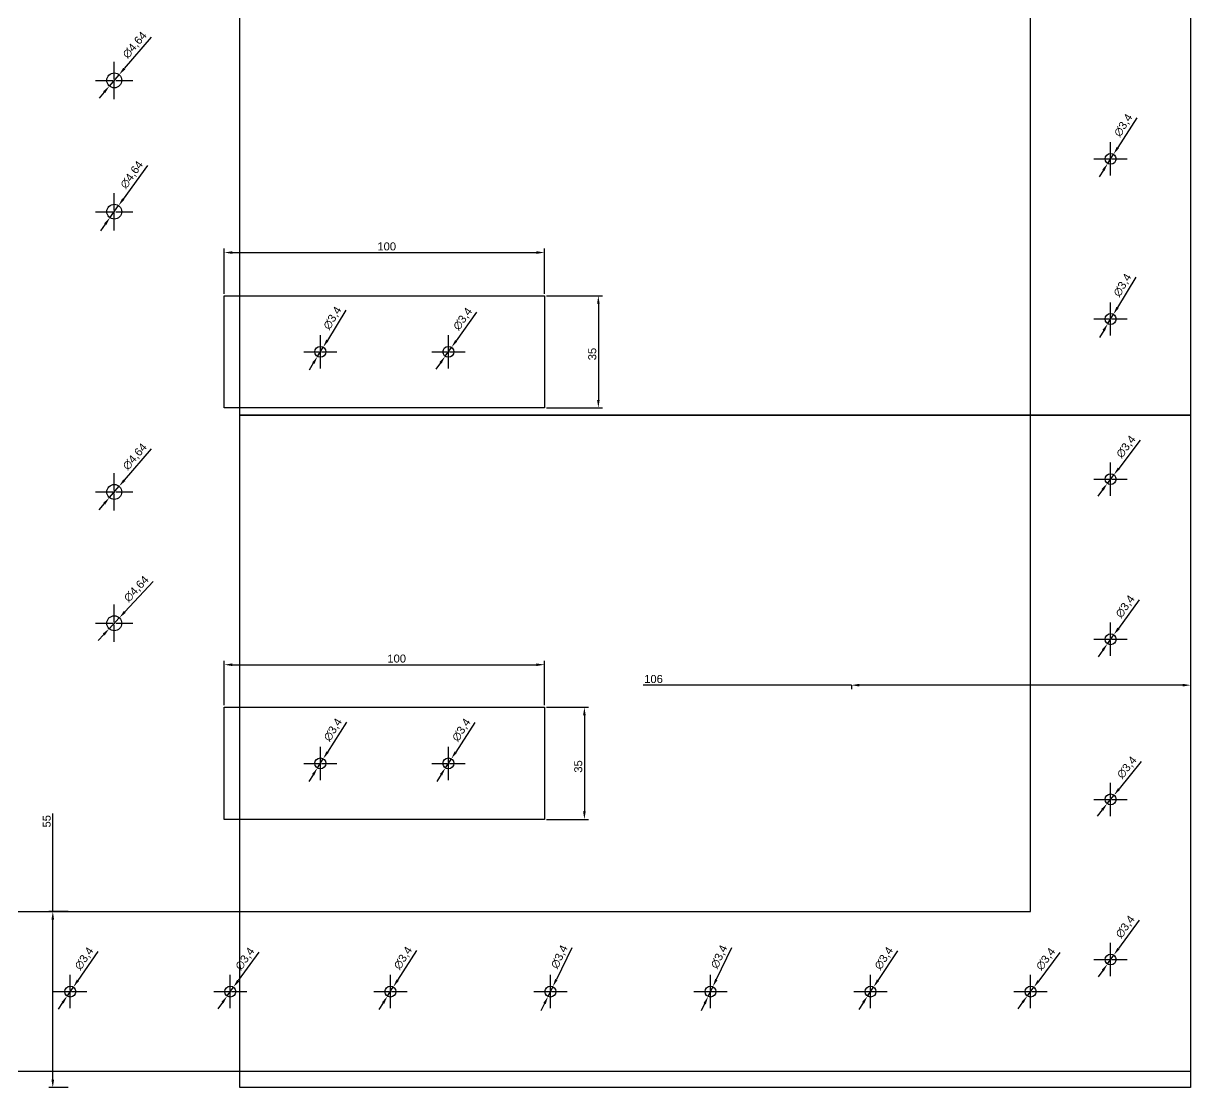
# Model space of a CAD drawing. Header units: millimetres. Extents: x 128 to 1356, y 141 to 981.
# Drawn here: x 463.3 to 828, y 140.5 to 472.8 of the extents above; entities that cross this region are included whole.
import ezdxf

# ---------------------------------------------------------------- set-up
doc = ezdxf.new("R2010")
doc.units = ezdxf.units.MM
doc.linetypes.add('CENTER2', pattern=[28.575, 19.05, -3.175, 3.175, -3.175])
doc.styles.get("Standard").update_dxf_attribs({"font": 'arial.ttf'})
doc.dimstyles.new('ISO-25', dxfattribs={"dimtxt": 2.5, "dimasz": 2.5, "dimexe": 1.25, "dimexo": 0.625, "dimtad": 1, "dimtxsty": 'Standard', "dimcen": 2.5, "dimadec": 0, "dimazin": 0, "dimtfac": 1, "dimtmove": 0, "dimatfit": 3, "dimfxl": 1, "dimarcsym": 0})

# ---------------------------------------------------------------- blocks, each defined once
blk = doc.blocks.new('*D17')
at = {"color": 0, "lineweight": -2, "transparency": 16777216}
for p, q in [((526.09, 388.41), (526.09, 402.53)), ((528.59, 401.28), (623.59, 401.28)), ((626.09, 388.41), (626.09, 402.53))]:
    blk.add_line(p, q, dxfattribs=at)
at = {"color": 0, "transparency": 16777216}
for points in [[(528.59, 401.7), (528.59, 400.86), (526.09, 401.28)], [(623.59, 401.7), (623.59, 400.86), (626.09, 401.28)]]:
    blk.add_solid(points, dxfattribs=at)
at = {"layer": 'Defpoints', "color": 0, "transparency": 16777216}
for p in [(626.09, 401.28), (526.09, 387.78), (626.09, 387.78)]:
    blk.add_point(p, dxfattribs=at)
at = {"color": 0, "transparency": 16777216, "insert": (576.83, 403.18), "char_height": 2.5, "attachment_point": 5}
blk.add_mtext('100', dxfattribs=at)
blk = doc.blocks.new('*D18')
at = {"color": 0, "lineweight": -2, "transparency": 16777216}
for p, q in [((626.71, 387.78), (644.19, 387.78)), ((642.94, 385.28), (642.94, 355.28)), ((626.71, 352.78), (644.19, 352.78))]:
    blk.add_line(p, q, dxfattribs=at)
at = {"color": 0, "transparency": 16777216}
for points in [[(642.53, 385.28), (643.36, 385.28), (642.94, 387.78)], [(642.53, 355.28), (643.36, 355.28), (642.94, 352.78)]]:
    blk.add_solid(points, dxfattribs=at)
at = {"layer": 'Defpoints', "color": 0, "transparency": 16777216}
for p in [(626.09, 387.78), (626.09, 352.78), (642.94, 352.78)]:
    blk.add_point(p, dxfattribs=at)
at = {"color": 0, "transparency": 16777216, "insert": (641.04, 369.59), "char_height": 2.5, "attachment_point": 5, "rotation": 90}
blk.add_mtext('35', dxfattribs=at)
blk = doc.blocks.new('*D19')
at = {"color": 0, "lineweight": -2, "transparency": 16777216}
for p, q in [((526.09, 259.91), (526.09, 273.84)), ((626.09, 259.91), (626.09, 273.84)), ((528.59, 272.59), (623.59, 272.59))]:
    blk.add_line(p, q, dxfattribs=at)
at = {"color": 0, "transparency": 16777216}
for points in [[(528.59, 273), (528.59, 272.17), (526.09, 272.59)], [(623.59, 273), (623.59, 272.17), (626.09, 272.59)]]:
    blk.add_solid(points, dxfattribs=at)
at = {"layer": 'Defpoints', "color": 0, "transparency": 16777216}
for p in [(626.09, 272.59), (526.09, 259.28), (626.09, 259.28)]:
    blk.add_point(p, dxfattribs=at)
at = {"color": 0, "transparency": 16777216, "insert": (579.94, 274.49), "char_height": 2.5, "attachment_point": 5}
blk.add_mtext('100', dxfattribs=at)
blk = doc.blocks.new('*D20')
at = {"color": 0, "lineweight": -2, "transparency": 16777216}
for p, q in [((626.71, 259.28), (639.83, 259.28)), ((638.58, 256.78), (638.58, 226.78)), ((626.71, 224.28), (639.83, 224.28))]:
    blk.add_line(p, q, dxfattribs=at)
at = {"color": 0, "transparency": 16777216}
for points in [[(638.16, 256.78), (638.99, 256.78), (638.58, 259.28)], [(638.16, 226.78), (638.99, 226.78), (638.58, 224.28)]]:
    blk.add_solid(points, dxfattribs=at)
at = {"layer": 'Defpoints', "color": 0, "transparency": 16777216}
for p in [(626.09, 259.28), (626.09, 224.28), (638.58, 224.28)]:
    blk.add_point(p, dxfattribs=at)
at = {"color": 0, "transparency": 16777216, "insert": (636.67, 240.81), "char_height": 2.5, "attachment_point": 5, "rotation": 90}
blk.add_mtext('35', dxfattribs=at)
blk = doc.blocks.new('*D40')
at = {"color": 0, "lineweight": -2, "transparency": 16777216}
for p, q in [((564.04, 383.25), (558.28, 373.86)), ((555.2, 368.83), (556.98, 371.73)), ((553.89, 366.7), (552.58, 364.57))]:
    blk.add_line(p, q, dxfattribs=at)
at = {"color": 0, "transparency": 16777216}
for points in [[(557.93, 374.08), (558.64, 373.64), (556.98, 371.73)], [(553.54, 366.92), (554.25, 366.48), (555.2, 368.83)]]:
    blk.add_solid(points, dxfattribs=at)
at = {"layer": 'Defpoints', "color": 0, "transparency": 16777216}
for p in [(555.2, 368.83), (556.98, 371.73)]:
    blk.add_point(p, dxfattribs=at)
at = {"color": 0, "transparency": 16777216, "insert": (559.97, 380.75), "char_height": 2.5, "attachment_point": 5, "rotation": 58.464}
blk.add_mtext('∅3,4', dxfattribs=at)
blk = doc.blocks.new('*D41')
at = {"color": 0, "lineweight": -2, "transparency": 16777216}
for p, q in [((604.9, 382.68), (598.52, 373.71)), ((595.1, 368.9), (597.07, 371.67)), ((593.66, 366.86), (592.21, 364.82))]:
    blk.add_line(p, q, dxfattribs=at)
at = {"color": 0, "transparency": 16777216}
for points in [[(598.18, 373.95), (598.86, 373.46), (597.07, 371.67)], [(593.32, 367.1), (593.99, 366.62), (595.1, 368.9)]]:
    blk.add_solid(points, dxfattribs=at)
at = {"layer": 'Defpoints', "color": 0, "transparency": 16777216}
for p in [(595.1, 368.9), (597.07, 371.67)]:
    blk.add_point(p, dxfattribs=at)
at = {"color": 0, "transparency": 16777216, "insert": (600.66, 380.47), "char_height": 2.5, "attachment_point": 5, "rotation": 54.6117}
blk.add_mtext('∅3,4', dxfattribs=at)
blk = doc.blocks.new('*D42')
at = {"color": 0, "lineweight": -2, "transparency": 16777216}
for p, q in [((564.23, 254.63), (558.33, 245.33)), ((555.18, 240.35), (557, 243.22)), ((553.84, 238.23), (552.5, 236.12))]:
    blk.add_line(p, q, dxfattribs=at)
at = {"color": 0, "transparency": 16777216}
for points in [[(557.98, 245.55), (558.69, 245.11), (557, 243.22)], [(553.49, 238.46), (554.19, 238.01), (555.18, 240.35)]]:
    blk.add_solid(points, dxfattribs=at)
at = {"layer": 'Defpoints', "color": 0, "transparency": 16777216}
for p in [(557, 243.22), (555.18, 240.35)]:
    blk.add_point(p, dxfattribs=at)
at = {"color": 0, "transparency": 16777216, "insert": (560.12, 252.2), "char_height": 2.5, "attachment_point": 5, "rotation": 57.6547}
blk.add_mtext('∅3,4', dxfattribs=at)
blk = doc.blocks.new('*D43')
at = {"color": 0, "lineweight": -2, "transparency": 16777216}
for p, q in [((604.39, 254.53), (598.38, 245.3)), ((595.16, 240.36), (597.02, 243.21)), ((593.79, 238.26), (592.43, 236.17))]:
    blk.add_line(p, q, dxfattribs=at)
at = {"color": 0, "transparency": 16777216}
for points in [[(598.03, 245.53), (598.73, 245.07), (597.02, 243.21)], [(593.45, 238.49), (594.14, 238.04), (595.16, 240.36)]]:
    blk.add_solid(points, dxfattribs=at)
at = {"layer": 'Defpoints', "color": 0, "transparency": 16777216}
for p in [(597.02, 243.21), (595.16, 240.36)]:
    blk.add_point(p, dxfattribs=at)
at = {"color": 0, "transparency": 16777216, "insert": (600.25, 252.14), "char_height": 2.5, "attachment_point": 5, "rotation": 56.9149}
blk.add_mtext('∅3,4', dxfattribs=at)
blk = doc.blocks.new('*D68')
at = {"color": 0, "lineweight": -2, "transparency": 16777216}
for p, q in [((503.24, 468.55), (494.84, 458.7)), ((490.2, 453.27), (493.21, 456.8)), ((488.58, 451.36), (486.96, 449.46))]:
    blk.add_line(p, q, dxfattribs=at)
at = {"color": 0, "transparency": 16777216}
for points in [[(494.52, 458.97), (495.15, 458.43), (493.21, 456.8)], [(488.26, 451.64), (488.9, 451.09), (490.2, 453.27)]]:
    blk.add_solid(points, dxfattribs=at)
at = {"layer": 'Defpoints', "color": 0, "transparency": 16777216}
for p in [(493.21, 456.8), (490.2, 453.27)]:
    blk.add_point(p, dxfattribs=at)
at = {"color": 0, "transparency": 16777216, "insert": (498.2, 465.99), "char_height": 2.5, "attachment_point": 5, "rotation": 49.5366}
blk.add_mtext('∅4,64', dxfattribs=at)
blk = doc.blocks.new('*D70')
at = {"color": 0, "lineweight": -2, "transparency": 16777216}
for p, q in [((502.08, 428.47), (494.52, 417.95)), ((490.35, 412.15), (493.06, 415.92)), ((488.89, 410.12), (487.44, 408.09))]:
    blk.add_line(p, q, dxfattribs=at)
at = {"color": 0, "transparency": 16777216}
for points in [[(494.18, 418.19), (494.86, 417.7), (493.06, 415.92)], [(488.56, 410.36), (489.23, 409.87), (490.35, 412.15)]]:
    blk.add_solid(points, dxfattribs=at)
at = {"layer": 'Defpoints', "color": 0, "transparency": 16777216}
for p in [(493.06, 415.92), (490.35, 412.15)]:
    blk.add_point(p, dxfattribs=at)
at = {"color": 0, "transparency": 16777216, "insert": (497.27, 425.49), "char_height": 2.5, "attachment_point": 5, "rotation": 54.2978}
blk.add_mtext('∅4,64', dxfattribs=at)
blk = doc.blocks.new('*D72')
at = {"color": 0, "lineweight": -2, "transparency": 16777216}
for p, q in [((503.29, 340.02), (494.85, 330.19)), ((490.2, 324.77), (493.22, 328.29)), ((488.57, 322.87), (486.94, 320.98))]:
    blk.add_line(p, q, dxfattribs=at)
at = {"color": 0, "transparency": 16777216}
for points in [[(494.53, 330.46), (495.16, 329.92), (493.22, 328.29)], [(488.25, 323.15), (488.88, 322.6), (490.2, 324.77)]]:
    blk.add_solid(points, dxfattribs=at)
at = {"layer": 'Defpoints', "color": 0, "transparency": 16777216}
for p in [(493.22, 328.29), (490.2, 324.77)]:
    blk.add_point(p, dxfattribs=at)
at = {"color": 0, "transparency": 16777216, "insert": (498.24, 337.46), "char_height": 2.5, "attachment_point": 5, "rotation": 49.3523}
blk.add_mtext('∅4,64', dxfattribs=at)
blk = doc.blocks.new('*D74')
at = {"color": 0, "lineweight": -2, "transparency": 16777216}
for p, q in [((503.84, 298.52), (495, 289.05)), ((490.12, 283.84), (493.29, 287.23)), ((488.42, 282.01), (486.71, 280.18))]:
    blk.add_line(p, q, dxfattribs=at)
at = {"color": 0, "transparency": 16777216}
for points in [[(494.69, 289.34), (495.3, 288.77), (493.29, 287.23)], [(488.11, 282.29), (488.72, 281.73), (490.12, 283.84)]]:
    blk.add_solid(points, dxfattribs=at)
at = {"layer": 'Defpoints', "color": 0, "transparency": 16777216}
for p in [(493.29, 287.23), (490.12, 283.84)]:
    blk.add_point(p, dxfattribs=at)
at = {"color": 0, "transparency": 16777216, "insert": (498.69, 296.18), "char_height": 2.5, "attachment_point": 5, "rotation": 46.9424}
blk.add_mtext('∅4,64', dxfattribs=at)
blk = doc.blocks.new('*D90')
at = {"color": 0, "lineweight": -2, "transparency": 16777216}
for p, q in [((472.51, 195.53), (472.51, 226.13)), ((477.34, 195.53), (471.26, 195.53)), ((472.51, 143.03), (472.51, 193.03)), ((477.34, 140.53), (471.26, 140.53))]:
    blk.add_line(p, q, dxfattribs=at)
at = {"color": 0, "transparency": 16777216}
for points in [[(472.09, 193.03), (472.92, 193.03), (472.51, 195.53)], [(472.09, 143.03), (472.92, 143.03), (472.51, 140.53)]]:
    blk.add_solid(points, dxfattribs=at)
at = {"layer": 'Defpoints', "color": 0, "transparency": 16777216}
for p in [(477.97, 195.53), (472.51, 140.53), (477.97, 140.53)]:
    blk.add_point(p, dxfattribs=at)
at = {"color": 0, "transparency": 16777216, "insert": (470.61, 223.7), "char_height": 2.5, "attachment_point": 5, "rotation": 90}
blk.add_mtext('55', dxfattribs=at)
blk = doc.blocks.new('*D92')
at = {"color": 0, "lineweight": -2, "transparency": 16777216}
for p, q in [((721.97, 266.2), (656.9, 266.2)), ((825.47, 266.2), (724.47, 266.2)), ((721.97, 266.13), (721.97, 264.95)), ((827.97, 266.13), (827.97, 264.95))]:
    blk.add_line(p, q, dxfattribs=at)
at = {"color": 0, "transparency": 16777216}
for points in [[(724.47, 266.62), (724.47, 265.79), (721.97, 266.2)], [(825.47, 266.62), (825.47, 265.79), (827.97, 266.2)]]:
    blk.add_solid(points, dxfattribs=at)
at = {"layer": 'Defpoints', "color": 0, "transparency": 16777216}
for p in [(721.97, 266.76), (721.97, 266.2), (827.97, 266.76)]:
    blk.add_point(p, dxfattribs=at)
at = {"color": 0, "transparency": 16777216, "insert": (660.17, 268.11), "char_height": 2.5, "attachment_point": 5}
blk.add_mtext('106', dxfattribs=at)
blk = doc.blocks.new('*D111')
at = {"color": 0, "lineweight": -2, "transparency": 16777216}
for p, q in [((811.13, 443.37), (805.22, 434.08)), ((802.05, 429.1), (803.88, 431.97)), ((800.71, 426.99), (799.37, 424.88))]:
    blk.add_line(p, q, dxfattribs=at)
at = {"color": 0, "transparency": 16777216}
for points in [[(804.87, 434.3), (805.57, 433.85), (803.88, 431.97)], [(800.36, 427.21), (801.06, 426.76), (802.05, 429.1)]]:
    blk.add_solid(points, dxfattribs=at)
at = {"layer": 'Defpoints', "color": 0, "transparency": 16777216}
for p in [(803.88, 431.97), (802.05, 429.1)]:
    blk.add_point(p, dxfattribs=at)
at = {"color": 0, "transparency": 16777216, "insert": (807.02, 440.94), "char_height": 2.5, "attachment_point": 5, "rotation": 57.5282}
blk.add_mtext('∅3,4', dxfattribs=at)
blk = doc.blocks.new('*D112')
at = {"color": 0, "lineweight": -2, "transparency": 16777216}
for p, q in [((810.82, 393.56), (805.14, 384.13)), ((802.09, 379.08), (803.84, 381.99)), ((800.8, 376.93), (799.51, 374.79))]:
    blk.add_line(p, q, dxfattribs=at)
at = {"color": 0, "transparency": 16777216}
for points in [[(804.78, 384.34), (805.49, 383.91), (803.84, 381.99)], [(800.44, 377.15), (801.16, 376.72), (802.09, 379.08)]]:
    blk.add_solid(points, dxfattribs=at)
at = {"layer": 'Defpoints', "color": 0, "transparency": 16777216}
for p in [(803.84, 381.99), (802.09, 379.08)]:
    blk.add_point(p, dxfattribs=at)
at = {"color": 0, "transparency": 16777216, "insert": (806.77, 391.03), "char_height": 2.5, "attachment_point": 5, "rotation": 58.9178}
blk.add_mtext('∅3,4', dxfattribs=at)
blk = doc.blocks.new('*D113')
at = {"color": 0, "lineweight": -2, "transparency": 16777216}
for p, q in [((812.15, 342.66), (805.5, 333.88)), ((801.94, 329.18), (803.99, 331.89)), ((800.43, 327.18), (798.92, 325.19))]:
    blk.add_line(p, q, dxfattribs=at)
at = {"color": 0, "transparency": 16777216}
for points in [[(805.17, 334.13), (805.84, 333.63), (803.99, 331.89)], [(800.1, 327.44), (800.76, 326.93), (801.94, 329.18)]]:
    blk.add_solid(points, dxfattribs=at)
at = {"layer": 'Defpoints', "color": 0, "transparency": 16777216}
for p in [(803.99, 331.89), (801.94, 329.18)]:
    blk.add_point(p, dxfattribs=at)
at = {"color": 0, "transparency": 16777216, "insert": (807.86, 340.57), "char_height": 2.5, "attachment_point": 5, "rotation": 52.8455}
blk.add_mtext('∅3,4', dxfattribs=at)
blk = doc.blocks.new('*D114')
at = {"color": 0, "lineweight": -2, "transparency": 16777216}
for p, q in [((811.85, 292.88), (805.42, 283.94)), ((801.97, 279.15), (803.96, 281.91)), ((800.51, 277.12), (799.05, 275.09))]:
    blk.add_line(p, q, dxfattribs=at)
at = {"color": 0, "transparency": 16777216}
for points in [[(805.08, 284.18), (805.76, 283.7), (803.96, 281.91)], [(800.18, 277.37), (800.85, 276.88), (801.97, 279.15)]]:
    blk.add_solid(points, dxfattribs=at)
at = {"layer": 'Defpoints', "color": 0, "transparency": 16777216}
for p in [(803.96, 281.91), (801.97, 279.15)]:
    blk.add_point(p, dxfattribs=at)
at = {"color": 0, "transparency": 16777216, "insert": (807.61, 290.69), "char_height": 2.5, "attachment_point": 5, "rotation": 54.2656}
blk.add_mtext('∅3,4', dxfattribs=at)
blk = doc.blocks.new('*D124')
at = {"color": 0, "lineweight": -2, "transparency": 16777216}
for p, q in [((812.5, 242.39), (805.6, 233.81)), ((801.9, 229.21), (804.03, 231.86)), ((800.34, 227.26), (798.77, 225.31))]:
    blk.add_line(p, q, dxfattribs=at)
at = {"color": 0, "transparency": 16777216}
for points in [[(805.27, 234.07), (805.92, 233.54), (804.03, 231.86)], [(800.01, 227.52), (800.66, 227), (801.9, 229.21)]]:
    blk.add_solid(points, dxfattribs=at)
at = {"layer": 'Defpoints', "color": 0, "transparency": 16777216}
for p in [(804.03, 231.86), (801.9, 229.21)]:
    blk.add_point(p, dxfattribs=at)
at = {"color": 0, "transparency": 16777216, "insert": (808.14, 240.43), "char_height": 2.5, "attachment_point": 5, "rotation": 51.2081}
blk.add_mtext('∅3,4', dxfattribs=at)
blk = doc.blocks.new('*D125')
at = {"color": 0, "lineweight": -2, "transparency": 16777216}
for p, q in [((811.87, 192.86), (805.43, 183.94)), ((801.97, 179.15), (803.96, 181.91)), ((800.51, 177.13), (799.04, 175.1))]:
    blk.add_line(p, q, dxfattribs=at)
at = {"color": 0, "transparency": 16777216}
for points in [[(805.09, 184.18), (805.76, 183.69), (803.96, 181.91)], [(800.17, 177.37), (800.85, 176.88), (801.97, 179.15)]]:
    blk.add_solid(points, dxfattribs=at)
at = {"layer": 'Defpoints', "color": 0, "transparency": 16777216}
for p in [(801.97, 179.15), (803.96, 181.91)]:
    blk.add_point(p, dxfattribs=at)
at = {"color": 0, "transparency": 16777216, "insert": (807.63, 190.68), "char_height": 2.5, "attachment_point": 5, "rotation": 54.1548}
blk.add_mtext('∅3,4', dxfattribs=at)
blk = doc.blocks.new('*D142')
at = {"color": 0, "lineweight": -2, "transparency": 16777216}
for p, q in [((486.6, 183.06), (480.35, 173.99)), ((477, 169.13), (478.93, 171.93)), ((475.58, 167.07), (474.17, 165.01))]:
    blk.add_line(p, q, dxfattribs=at)
at = {"color": 0, "transparency": 16777216}
for points in [[(480.01, 174.23), (480.69, 173.75), (478.93, 171.93)], [(475.24, 167.31), (475.93, 166.84), (477, 169.13)]]:
    blk.add_solid(points, dxfattribs=at)
at = {"layer": 'Defpoints', "color": 0, "transparency": 16777216}
for p in [(478.93, 171.93), (477, 169.13)]:
    blk.add_point(p, dxfattribs=at)
at = {"color": 0, "transparency": 16777216, "insert": (482.4, 180.78), "char_height": 2.5, "attachment_point": 5, "rotation": 55.4377}
blk.add_mtext('∅3,4', dxfattribs=at)
blk = doc.blocks.new('*D143')
at = {"color": 0, "lineweight": -2, "transparency": 16777216}
for p, q in [((536.88, 182.86), (530.43, 173.94)), ((526.97, 169.15), (528.96, 171.91)), ((525.51, 167.13), (524.04, 165.1))]:
    blk.add_line(p, q, dxfattribs=at)
at = {"color": 0, "transparency": 16777216}
for points in [[(530.09, 174.18), (530.76, 173.69), (528.96, 171.91)], [(525.17, 167.37), (525.84, 166.88), (526.97, 169.15)]]:
    blk.add_solid(points, dxfattribs=at)
at = {"layer": 'Defpoints', "color": 0, "transparency": 16777216}
for p in [(528.96, 171.91), (526.97, 169.15)]:
    blk.add_point(p, dxfattribs=at)
at = {"color": 0, "transparency": 16777216, "insert": (532.63, 180.68), "char_height": 2.5, "attachment_point": 5, "rotation": 54.1468}
blk.add_mtext('∅3,4', dxfattribs=at)
blk = doc.blocks.new('*D144')
at = {"color": 0, "lineweight": -2, "transparency": 16777216}
for p, q in [((586.13, 183.37), (580.22, 174.08)), ((577.06, 169.1), (578.88, 171.97)), ((575.71, 166.99), (574.37, 164.88))]:
    blk.add_line(p, q, dxfattribs=at)
at = {"color": 0, "transparency": 16777216}
for points in [[(579.87, 174.3), (580.57, 173.85), (578.88, 171.97)], [(575.36, 167.21), (576.07, 166.76), (577.06, 169.1)]]:
    blk.add_solid(points, dxfattribs=at)
at = {"layer": 'Defpoints', "color": 0, "transparency": 16777216}
for p in [(578.88, 171.97), (577.06, 169.1)]:
    blk.add_point(p, dxfattribs=at)
at = {"color": 0, "transparency": 16777216, "insert": (582.02, 180.94), "char_height": 2.5, "attachment_point": 5, "rotation": 57.5498}
blk.add_mtext('∅3,4', dxfattribs=at)
blk = doc.blocks.new('*D145')
at = {"color": 0, "lineweight": -2, "transparency": 16777216}
for p, q in [((634.68, 184.18), (629.82, 174.3)), ((627.22, 169.01), (628.72, 172.06)), ((626.11, 166.76), (625.01, 164.52))]:
    blk.add_line(p, q, dxfattribs=at)
at = {"color": 0, "transparency": 16777216}
for points in [[(629.45, 174.48), (630.19, 174.12), (628.72, 172.06)], [(625.74, 166.95), (626.49, 166.58), (627.22, 169.01)]]:
    blk.add_solid(points, dxfattribs=at)
at = {"layer": 'Defpoints', "color": 0, "transparency": 16777216}
for p in [(628.72, 172.06), (627.22, 169.01)]:
    blk.add_point(p, dxfattribs=at)
at = {"color": 0, "transparency": 16777216, "insert": (630.86, 181.32), "char_height": 2.5, "attachment_point": 5, "rotation": 63.815}
blk.add_mtext('∅3,4', dxfattribs=at)
blk = doc.blocks.new('*D146')
at = {"color": 0, "lineweight": -2, "transparency": 16777216}
for p, q in [((684.58, 184.23), (679.79, 174.31)), ((677.23, 169), (678.71, 172.06)), ((676.14, 166.75), (675.06, 164.5))]:
    blk.add_line(p, q, dxfattribs=at)
at = {"color": 0, "transparency": 16777216}
for points in [[(679.42, 174.5), (680.17, 174.13), (678.71, 172.06)], [(675.77, 166.93), (676.52, 166.57), (677.23, 169)]]:
    blk.add_solid(points, dxfattribs=at)
at = {"layer": 'Defpoints', "color": 0, "transparency": 16777216}
for p in [(678.71, 172.06), (677.23, 169)]:
    blk.add_point(p, dxfattribs=at)
at = {"color": 0, "transparency": 16777216, "insert": (680.78, 181.34), "char_height": 2.5, "attachment_point": 5, "rotation": 64.2386}
blk.add_mtext('∅3,4', dxfattribs=at)
blk = doc.blocks.new('*D147')
at = {"color": 0, "lineweight": -2, "transparency": 16777216}
for p, q in [((736.38, 183.2), (730.29, 174.03)), ((727.03, 169.12), (728.91, 171.95)), ((725.64, 167.03), (724.26, 164.95))]:
    blk.add_line(p, q, dxfattribs=at)
at = {"color": 0, "transparency": 16777216}
for points in [[(729.94, 174.26), (730.64, 173.8), (728.91, 171.95)], [(725.3, 167.26), (725.99, 166.8), (727.03, 169.12)]]:
    blk.add_solid(points, dxfattribs=at)
at = {"layer": 'Defpoints', "color": 0, "transparency": 16777216}
for p in [(728.91, 171.95), (727.03, 169.12)]:
    blk.add_point(p, dxfattribs=at)
at = {"color": 0, "transparency": 16777216, "insert": (732.22, 180.86), "char_height": 2.5, "attachment_point": 5, "rotation": 56.4007}
blk.add_mtext('∅3,4', dxfattribs=at)
blk = doc.blocks.new('*D148')
at = {"color": 0, "lineweight": -2, "transparency": 16777216}
for p, q in [((787.09, 182.71), (780.49, 173.89)), ((776.95, 169.17), (778.99, 171.89)), ((775.45, 167.17), (773.95, 165.17))]:
    blk.add_line(p, q, dxfattribs=at)
at = {"color": 0, "transparency": 16777216}
for points in [[(780.15, 174.14), (780.82, 173.64), (778.99, 171.89)], [(775.12, 167.42), (775.78, 166.92), (776.95, 169.17)]]:
    blk.add_solid(points, dxfattribs=at)
at = {"layer": 'Defpoints', "color": 0, "transparency": 16777216}
for p in [(778.99, 171.89), (776.95, 169.17)]:
    blk.add_point(p, dxfattribs=at)
at = {"color": 0, "transparency": 16777216, "insert": (782.8, 180.6), "char_height": 2.5, "attachment_point": 5, "rotation": 53.1651}
blk.add_mtext('∅3,4', dxfattribs=at)
blk = doc.blocks.new('*U184')
at = {"color": 0, "linetype": 'CENTER2', "transparency": 16777216}
for p, q in [((0, 0.34), (0, 5.2)), ((-5.2, 0), (-0.34, 0)), ((0.34, 0), (5.2, 0)), ((0, -5.2), (0, -0.34))]:
    blk.add_line(p, q, dxfattribs=at)
at = {"color": 0, "linetype": 'Continuous', "transparency": 16777216}
for p, q in [((-0.17, 0), (0.17, 0)), ((0, -0.17), (0, 0.17))]:
    blk.add_line(p, q, dxfattribs=at)
blk = doc.blocks.new('*U185')
at = {"color": 0, "linetype": 'CENTER2', "transparency": 16777216}
for p, q in [((0, 0.34), (0, 5.2)), ((-5.2, 0), (-0.34, 0)), ((0.34, 0), (5.2, 0)), ((0, -5.2), (0, -0.34))]:
    blk.add_line(p, q, dxfattribs=at)
at = {"color": 0, "linetype": 'Continuous', "transparency": 16777216}
for p, q in [((-0.17, 0), (0.17, 0)), ((0, -0.17), (0, 0.17))]:
    blk.add_line(p, q, dxfattribs=at)
blk = doc.blocks.new('*U186')
at = {"color": 0, "linetype": 'CENTER2', "transparency": 16777216}
for p, q in [((0, 0.34), (0, 5.2)), ((-5.2, 0), (-0.34, 0)), ((0.34, 0), (5.2, 0)), ((0, -5.2), (0, -0.34))]:
    blk.add_line(p, q, dxfattribs=at)
at = {"color": 0, "linetype": 'Continuous', "transparency": 16777216}
for p, q in [((-0.17, 0), (0.17, 0)), ((0, -0.17), (0, 0.17))]:
    blk.add_line(p, q, dxfattribs=at)
blk = doc.blocks.new('*U187')
at = {"color": 0, "linetype": 'CENTER2', "transparency": 16777216}
for p, q in [((0, 0.34), (0, 5.2)), ((-5.2, 0), (-0.34, 0)), ((0.34, 0), (5.2, 0)), ((0, -5.2), (0, -0.34))]:
    blk.add_line(p, q, dxfattribs=at)
at = {"color": 0, "linetype": 'Continuous', "transparency": 16777216}
for p, q in [((-0.17, 0), (0.17, 0)), ((0, -0.17), (0, 0.17))]:
    blk.add_line(p, q, dxfattribs=at)
blk = doc.blocks.new('*U188')
at = {"color": 0, "linetype": 'CENTER2', "transparency": 16777216}
for p, q in [((0, 0.34), (0, 5.2)), ((-5.2, 0), (-0.34, 0)), ((0.34, 0), (5.2, 0)), ((0, -5.2), (0, -0.34))]:
    blk.add_line(p, q, dxfattribs=at)
at = {"color": 0, "linetype": 'Continuous', "transparency": 16777216}
for p, q in [((-0.17, 0), (0.17, 0)), ((0, -0.17), (0, 0.17))]:
    blk.add_line(p, q, dxfattribs=at)
blk = doc.blocks.new('*U189')
at = {"color": 0, "linetype": 'CENTER2', "transparency": 16777216}
for p, q in [((0, 0.34), (0, 5.2)), ((-5.2, 0), (-0.34, 0)), ((0.34, 0), (5.2, 0)), ((0, -5.2), (0, -0.34))]:
    blk.add_line(p, q, dxfattribs=at)
at = {"color": 0, "linetype": 'Continuous', "transparency": 16777216}
for p, q in [((-0.17, 0), (0.17, 0)), ((0, -0.17), (0, 0.17))]:
    blk.add_line(p, q, dxfattribs=at)
blk = doc.blocks.new('*U190')
at = {"color": 0, "linetype": 'CENTER2', "transparency": 16777216}
for p, q in [((0, 0.34), (0, 5.2)), ((-5.2, 0), (-0.34, 0)), ((0.34, 0), (5.2, 0)), ((0, -5.2), (0, -0.34))]:
    blk.add_line(p, q, dxfattribs=at)
at = {"color": 0, "linetype": 'Continuous', "transparency": 16777216}
for p, q in [((-0.17, 0), (0.17, 0)), ((0, -0.17), (0, 0.17))]:
    blk.add_line(p, q, dxfattribs=at)
blk = doc.blocks.new('*U191')
at = {"color": 0, "linetype": 'CENTER2', "transparency": 16777216}
for p, q in [((0, 0.34), (0, 5.2)), ((-5.2, 0), (-0.34, 0)), ((0.34, 0), (5.2, 0)), ((0, -5.2), (0, -0.34))]:
    blk.add_line(p, q, dxfattribs=at)
at = {"color": 0, "linetype": 'Continuous', "transparency": 16777216}
for p, q in [((-0.17, 0), (0.17, 0)), ((0, -0.17), (0, 0.17))]:
    blk.add_line(p, q, dxfattribs=at)
blk = doc.blocks.new('*U192')
at = {"color": 0, "linetype": 'CENTER2', "transparency": 16777216}
for p, q in [((0, 0.34), (0, 5.2)), ((-5.2, 0), (-0.34, 0)), ((0.34, 0), (5.2, 0)), ((0, -5.2), (0, -0.34))]:
    blk.add_line(p, q, dxfattribs=at)
at = {"color": 0, "linetype": 'Continuous', "transparency": 16777216}
for p, q in [((-0.17, 0), (0.17, 0)), ((0, -0.17), (0, 0.17))]:
    blk.add_line(p, q, dxfattribs=at)
blk = doc.blocks.new('*U193')
at = {"color": 0, "linetype": 'CENTER2', "transparency": 16777216}
for p, q in [((0, 0.34), (0, 5.2)), ((-5.2, 0), (-0.34, 0)), ((0.34, 0), (5.2, 0)), ((0, -5.2), (0, -0.34))]:
    blk.add_line(p, q, dxfattribs=at)
at = {"color": 0, "linetype": 'Continuous', "transparency": 16777216}
for p, q in [((-0.17, 0), (0.17, 0)), ((0, -0.17), (0, 0.17))]:
    blk.add_line(p, q, dxfattribs=at)
blk = doc.blocks.new('*U194')
at = {"color": 0, "linetype": 'CENTER2', "transparency": 16777216}
for p, q in [((0, 0.34), (0, 5.2)), ((-5.2, 0), (-0.34, 0)), ((0.34, 0), (5.2, 0)), ((0, -5.2), (0, -0.34))]:
    blk.add_line(p, q, dxfattribs=at)
at = {"color": 0, "linetype": 'Continuous', "transparency": 16777216}
for p, q in [((-0.17, 0), (0.17, 0)), ((0, -0.17), (0, 0.17))]:
    blk.add_line(p, q, dxfattribs=at)
blk = doc.blocks.new('*U195')
at = {"color": 0, "linetype": 'CENTER2', "transparency": 16777216}
for p, q in [((0, 0.34), (0, 5.2)), ((-5.2, 0), (-0.34, 0)), ((0.34, 0), (5.2, 0)), ((0, -5.2), (0, -0.34))]:
    blk.add_line(p, q, dxfattribs=at)
at = {"color": 0, "linetype": 'Continuous', "transparency": 16777216}
for p, q in [((-0.17, 0), (0.17, 0)), ((0, -0.17), (0, 0.17))]:
    blk.add_line(p, q, dxfattribs=at)
blk = doc.blocks.new('*U196')
at = {"color": 0, "linetype": 'CENTER2', "transparency": 16777216}
for p, q in [((0, 0.34), (0, 5.2)), ((-5.2, 0), (-0.34, 0)), ((0.34, 0), (5.2, 0)), ((0, -5.2), (0, -0.34))]:
    blk.add_line(p, q, dxfattribs=at)
at = {"color": 0, "linetype": 'Continuous', "transparency": 16777216}
for p, q in [((-0.17, 0), (0.17, 0)), ((0, -0.17), (0, 0.17))]:
    blk.add_line(p, q, dxfattribs=at)
blk = doc.blocks.new('*U216')
at = {"color": 0, "linetype": 'CENTER2', "transparency": 16777216}
for p, q in [((0, 0.464), (0, 5.82)), ((-5.82, 0), (-0.464, 0)), ((0.464, 0), (5.82, 0)), ((0, -5.82), (0, -0.464))]:
    blk.add_line(p, q, dxfattribs=at)
at = {"color": 0, "linetype": 'Continuous', "transparency": 16777216}
for p, q in [((-0.232, 0), (0.232, 0)), ((0, -0.232), (0, 0.232))]:
    blk.add_line(p, q, dxfattribs=at)
blk = doc.blocks.new('*U217')
at = {"color": 0, "linetype": 'CENTER2', "transparency": 16777216}
for p, q in [((0, 0.464), (0, 5.82)), ((-5.82, 0), (-0.464, 0)), ((0.464, 0), (5.82, 0)), ((0, -5.82), (0, -0.464))]:
    blk.add_line(p, q, dxfattribs=at)
at = {"color": 0, "linetype": 'Continuous', "transparency": 16777216}
for p, q in [((-0.232, 0), (0.232, 0)), ((0, -0.232), (0, 0.232))]:
    blk.add_line(p, q, dxfattribs=at)
blk = doc.blocks.new('*U219')
at = {"color": 0, "linetype": 'CENTER2', "transparency": 16777216}
for p, q in [((0, 0.34), (0, 5.2)), ((-5.2, 0), (-0.34, 0)), ((0.34, 0), (5.2, 0)), ((0, -5.2), (0, -0.34))]:
    blk.add_line(p, q, dxfattribs=at)
at = {"color": 0, "linetype": 'Continuous', "transparency": 16777216}
for p, q in [((-0.17, 0), (0.17, 0)), ((0, -0.17), (0, 0.17))]:
    blk.add_line(p, q, dxfattribs=at)
blk = doc.blocks.new('*U220')
at = {"color": 0, "linetype": 'CENTER2', "transparency": 16777216}
for p, q in [((0, 0.34), (0, 5.2)), ((-5.2, 0), (-0.34, 0)), ((0.34, 0), (5.2, 0)), ((0, -5.2), (0, -0.34))]:
    blk.add_line(p, q, dxfattribs=at)
at = {"color": 0, "linetype": 'Continuous', "transparency": 16777216}
for p, q in [((-0.17, 0), (0.17, 0)), ((0, -0.17), (0, 0.17))]:
    blk.add_line(p, q, dxfattribs=at)
blk = doc.blocks.new('*U221')
at = {"color": 0, "linetype": 'CENTER2', "transparency": 16777216}
for p, q in [((0, 0.34), (0, 5.2)), ((-5.2, 0), (-0.34, 0)), ((0.34, 0), (5.2, 0)), ((0, -5.2), (0, -0.34))]:
    blk.add_line(p, q, dxfattribs=at)
at = {"color": 0, "linetype": 'Continuous', "transparency": 16777216}
for p, q in [((-0.17, 0), (0.17, 0)), ((0, -0.17), (0, 0.17))]:
    blk.add_line(p, q, dxfattribs=at)
blk = doc.blocks.new('*U222')
at = {"color": 0, "linetype": 'CENTER2', "transparency": 16777216}
for p, q in [((0, 0.34), (0, 5.2)), ((-5.2, 0), (-0.34, 0)), ((0.34, 0), (5.2, 0)), ((0, -5.2), (0, -0.34))]:
    blk.add_line(p, q, dxfattribs=at)
at = {"color": 0, "linetype": 'Continuous', "transparency": 16777216}
for p, q in [((-0.17, 0), (0.17, 0)), ((0, -0.17), (0, 0.17))]:
    blk.add_line(p, q, dxfattribs=at)
blk = doc.blocks.new('*U238')
at = {"color": 0, "linetype": 'CENTER2', "transparency": 16777216}
for p, q in [((0, 0.464), (0, 5.82)), ((-5.82, 0), (-0.464, 0)), ((0.464, 0), (5.82, 0)), ((0, -5.82), (0, -0.464))]:
    blk.add_line(p, q, dxfattribs=at)
at = {"color": 0, "linetype": 'Continuous', "transparency": 16777216}
for p, q in [((-0.232, 0), (0.232, 0)), ((0, -0.232), (0, 0.232))]:
    blk.add_line(p, q, dxfattribs=at)
blk = doc.blocks.new('*U241')
at = {"color": 0, "linetype": 'CENTER2', "transparency": 16777216}
for p, q in [((0, 0.464), (0, 5.82)), ((-5.82, 0), (-0.464, 0)), ((0.464, 0), (5.82, 0)), ((0, -5.82), (0, -0.464))]:
    blk.add_line(p, q, dxfattribs=at)
at = {"color": 0, "linetype": 'Continuous', "transparency": 16777216}
for p, q in [((-0.232, 0), (0.232, 0)), ((0, -0.232), (0, 0.232))]:
    blk.add_line(p, q, dxfattribs=at)

msp = doc.modelspace()

# ---------------------------------------------------------------- linework, layer by layer
for points in [[(127.967, 980.532), (827.967, 980.532), (827.967, 145.532), (127.967, 145.532)], [(777.967, 930.532), (177.967, 930.532), (177.967, 195.532), (777.967, 195.532)], [(530.967, 560.532), (827.967, 560.532), (827.967, 350.532), (530.967, 350.532)], [(526.088, 387.782), (626.088, 387.782), (626.088, 352.782), (526.088, 352.782)], [(530.967, 350.532), (827.967, 350.532), (827.967, 140.532), (530.967, 140.532)], [(526.088, 259.282), (626.088, 259.282), (626.088, 224.282), (526.088, 224.282)]]:
    msp.add_lwpolyline(points, close=True)
for centre, radius in [((491.707, 455.032), 2.32), ((802.967, 430.532), 1.7), ((491.707, 414.032), 2.32), ((802.967, 380.532), 1.7), ((556.088, 370.282), 1.7), ((596.088, 370.282), 1.7), ((802.967, 330.532), 1.7), ((491.707, 326.532), 2.32), ((491.707, 285.532), 2.32), ((802.967, 280.532), 1.7), ((556.088, 241.782), 1.7), ((596.088, 241.782), 1.7), ((802.967, 230.532), 1.7), ((802.967, 180.532), 1.7), ((477.967, 170.532), 1.7), ((477.967, 170.532), 1.7), ((527.967, 170.532), 1.7), ((527.967, 170.532), 1.7), ((577.967, 170.532), 1.7), ((577.967, 170.532), 1.7), ((627.967, 170.532), 1.7), ((627.967, 170.532), 1.7), ((677.967, 170.532), 1.7), ((677.967, 170.532), 1.7), ((727.967, 170.532), 1.7), ((727.967, 170.532), 1.7), ((777.967, 170.532), 1.7), ((777.967, 170.532), 1.7)]:
    msp.add_circle(centre, radius)

# ---------------------------------------------------------------- block references
at = {"linetype": 'CENTER2'}
for name, p in [('*U241', (491.707, 455.032)), ('*U184', (802.967, 430.532)), ('*U238', (491.707, 414.032)), ('*U185', (802.967, 380.532)), ('*U219', (556.088, 370.282)), ('*U220', (596.088, 370.282)), ('*U186', (802.967, 330.532)), ('*U217', (491.707, 326.532)), ('*U216', (491.707, 285.532)), ('*U187', (802.967, 280.532)), ('*U222', (556.088, 241.782)), ('*U221', (596.088, 241.782)), ('*U188', (802.967, 230.532)), ('*U189', (802.967, 180.532)), ('*U195', (477.967, 170.532)), ('*U196', (527.967, 170.532)), ('*U193', (577.967, 170.532)), ('*U194', (627.967, 170.532)), ('*U191', (677.967, 170.532)), ('*U192', (727.967, 170.532)), ('*U190', (777.967, 170.532))]:
    msp.add_blockref(name, p, dxfattribs=at)

# ---------------------------------------------------------------- dimensions: what is measured, and where the dimension line sits
for p1, p2, picture, middle in [((490.202, 453.267), (493.213, 456.797), '*D68', (499.85, 464.578)), ((490.353, 412.148), (493.061, 415.916), '*D70', (499.029, 424.221)), ((801.94, 329.177), (803.994, 331.887), '*D113', (809.584, 339.264)), ((490.196, 324.772), (493.219, 328.292), '*D72', (499.88, 336.052)), ((490.123, 283.837), (493.291, 287.227), '*D74', (500.273, 294.7)), ((555.178, 240.346), (556.997, 243.218), '*D42', (561.949, 251.038)), ((801.902, 229.207), (804.032, 231.857), '*D124', (808.141, 240.43)), ((526.972, 169.154), (528.963, 171.91), '*D143', (534.384, 179.412)), ((577.055, 169.097), (578.879, 171.967), '*D144', (582.016, 180.94)), ((627.217, 169.006), (628.717, 172.058), '*D145', (630.856, 181.32)), ((677.228, 169.001), (678.706, 172.063), '*D146', (682.729, 180.399)), ((776.948, 169.171), (778.986, 171.893), '*D148', (784.535, 179.3))]:
    dim = msp.add_diameter_dim_2p(p1=p1, p2=p2, dimstyle='ISO-25')
    dim.commit()
    dim.dimension.update_dxf_attribs({"geometry": picture, "text_midpoint": middle})
for p1, p2, picture, middle in [((802.055, 429.098), (803.88, 431.966), '*D111', (808.849, 439.775)), ((802.09, 379.076), (803.845, 381.988), '*D112', (808.623, 389.915)), ((555.198, 368.833), (556.977, 371.731), '*D40', (561.818, 379.62)), ((595.103, 368.896), (597.072, 371.668), '*D41', (602.432, 379.214)), ((801.974, 279.152), (803.96, 281.912), '*D114', (809.366, 289.425)), ((595.16, 240.358), (597.016, 243.206), '*D43', (602.068, 250.961)), ((801.972, 179.154), (803.963, 181.91), '*D125', (809.383, 189.413)), ((477.003, 169.132), (478.932, 171.932), '*D142', (484.182, 179.554)), ((727.026, 169.116), (728.908, 171.948), '*D147', (734.03, 179.657))]:
    dim = msp.add_diameter_dim_2p(p1=p1, p2=p2, dimstyle='ISO-25')
    dim.commit()
    dim.dimension.update_dxf_attribs({"geometry": picture, "text_midpoint": middle, "dimtype": 163})
for base, p1, p2, picture, middle in [((626.088, 401.28), (526.088, 387.782), (626.088, 387.782), '*D17', (576.833, 401.28)), ((626.088, 272.585), (526.088, 259.282), (626.088, 259.282), '*D19', (579.936, 272.585)), ((721.967, 266.204), (827.967, 266.755), (721.967, 266.755), '*D92', (660.17, 266.204))]:
    dim = msp.add_linear_dim(base=base, p1=p1, p2=p2, dimstyle='ISO-25')
    dim.commit()
    dim.dimension.update_dxf_attribs({"geometry": picture, "text_midpoint": middle, "dimtype": 160})
for base, p1, p2, picture, middle in [((642.942, 352.782), (626.088, 387.782), (626.088, 352.782), '*D18', (642.942, 369.591)), ((638.577, 224.282), (626.088, 259.282), (626.088, 224.282), '*D20', (638.577, 240.808)), ((472.507, 140.532), (477.967, 195.532), (477.967, 140.532), '*D90', (472.507, 223.702))]:
    dim = msp.add_linear_dim(base=base, p1=p1, p2=p2, angle=90, dimstyle='ISO-25')
    dim.commit()
    dim.dimension.update_dxf_attribs({"geometry": picture, "text_midpoint": middle, "dimtype": 160})

doc.saveas('drawing.dxf')
